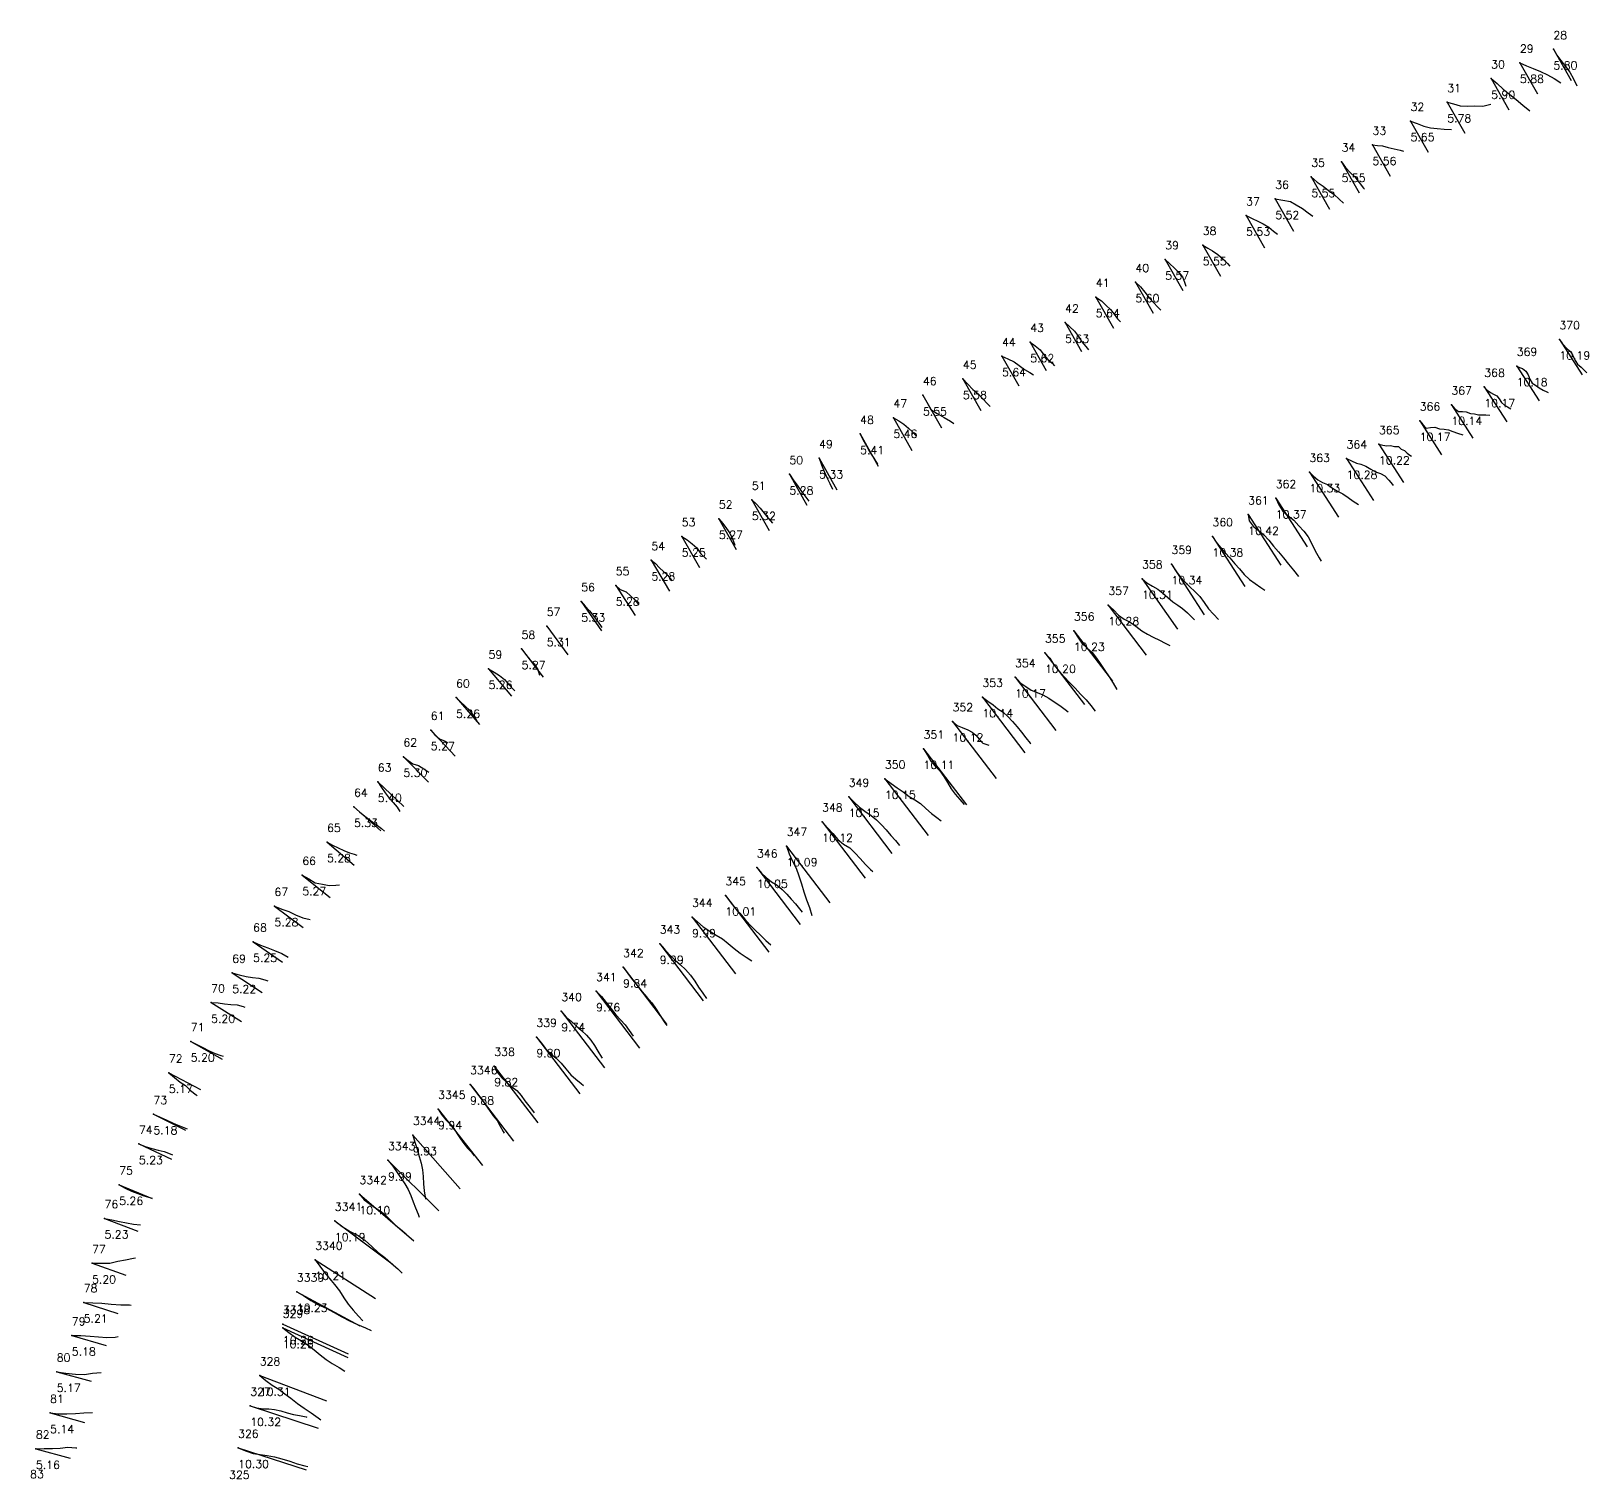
# Model space of a CAD drawing. Extents: x 748677 to 748805, y 8930419 to 8930541.
# Drawn here: x 748701.5 to 748759.9, y 8930473.4 to 8930527.7 of the extents above; entities that cross this region are included whole.
import ezdxf

# ---------------------------------------------------------------- set-up
doc = ezdxf.new("R2010")
doc.units = 0
for name, color, linetype in [('Hole', 7, 'Continuous'), ('Length', 7, 'Continuous'), ('Number', 7, 'Continuous'), ('Real Hole', 7, 'Continuous'), ('Theoretical Hole', 7, 'Continuous')]:
    doc.layers.add(name, color=color, linetype=linetype)
doc.styles.get("Standard").update_dxf_attribs({"font": 'simplex.shx'})

msp = doc.modelspace()

# ---------------------------------------------------------------- linework, layer by layer
at = {"layer": 'Hole', "color": 244, "true_color": 0x0a11ff}
for p in [(748757.286, 8930526.528, 190.494), (748758.541, 8930527.033, 190.526), (748756.208, 8930525.934, 190.464), (748754.562, 8930525.049, 190.504), (748753.185, 8930524.345, 190.254), (748751.757, 8930523.449, 190.204), (748750.601, 8930522.817, 190.277), (748749.464, 8930522.248, 190.255), (748748.114, 8930521.424, 190.199), (748747.022, 8930520.801, 190.209), (748745.393, 8930519.691, 190.224), (748743.986, 8930519.154, 190.429), (748742.87, 8930518.303, 190.428), (748741.386, 8930517.747, 190.548), (748740.234, 8930516.786, 190.445), (748738.926, 8930516.055, 190.472), (748758.764, 8930516.159, 189.565), (748737.868, 8930515.529, 190.44), (748757.167, 8930515.16, 189.73), (748736.401, 8930514.676, 190.404), (748755.949, 8930514.375, 189.631), (748734.905, 8930514.062, 190.237), (748754.715, 8930513.705, 189.599), (748733.797, 8930513.218, 190.142), (748753.527, 8930513.109, 189.643), (748732.549, 8930512.613, 190.093), (748751.999, 8930512.227, 189.614), (748731.011, 8930511.7, 189.938), (748750.787, 8930511.687, 189.694), (748729.897, 8930511.099, 190.224), (748749.393, 8930511.181, 189.809), (748748.13, 8930510.202, 189.804), (748728.49, 8930510.142, 190.194), (748747.096, 8930509.59, 189.798), (748727.256, 8930509.433, 190.141), (748725.861, 8930508.769, 190.138), (748745.758, 8930508.772, 189.879), (748724.72, 8930507.876, 190.015), (748744.221, 8930507.732, 189.883), (748723.385, 8930506.934, 190.168), (748743.118, 8930507.187, 189.885), (748722.094, 8930506.334, 190.236), (748741.854, 8930506.198, 189.799), (748720.799, 8930505.411, 190.247), (748740.564, 8930505.236, 189.681), (748719.856, 8930504.553, 190.044), (748739.479, 8930504.408, 189.704), (748718.618, 8930503.809, 190.077), (748738.356, 8930503.489, 189.722), (748717.401, 8930502.726, 190.03), (748737.132, 8930502.747, 189.646), (748716.453, 8930501.513, 189.938), (748736.013, 8930501.834, 189.654), (748715.424, 8930500.512, 189.971), (748734.927, 8930500.808, 189.688), (748733.478, 8930499.685, 189.7), (748714.465, 8930499.571, 190.214), (748713.573, 8930498.632, 190.193), (748732.121, 8930499.007, 189.697), (748731.124, 8930498.076, 189.623), (748712.562, 8930497.314, 190.078), (748729.794, 8930497.163, 189.625), (748728.68, 8930496.353, 189.583), (748711.635, 8930496.074, 190.068), (748727.497, 8930495.314, 189.542), (748710.591, 8930494.91, 190.087), (748726.246, 8930494.497, 189.57), (748709.792, 8930493.577, 190.039), (748725.036, 8930493.499, 189.504), (748709.008, 8930492.407, 189.954), (748723.664, 8930492.619, 189.355), (748722.652, 8930491.721, 189.213), (748708.218, 8930491.293, 189.989), (748721.345, 8930490.971, 189.25), (748707.453, 8930489.836, 189.92), (748720.411, 8930490.004, 189.34), (748706.632, 8930488.663, 189.913), (748718.833, 8930488.916, 189.423), (748717.926, 8930488.227, 189.408), (748706.053, 8930487.108, 189.853), (748716.728, 8930487.299, 189.394), (748715.782, 8930486.329, 189.429), (748705.511, 8930485.993, 189.904), (748714.848, 8930485.382, 189.481), (748704.77, 8930484.466, 189.909), (748713.777, 8930484.111, 189.528), (748704.22, 8930483.205, 189.92), (748712.855, 8930483.107, 189.707), (748712.119, 8930481.649, 189.78), (748703.752, 8930481.521, 189.867), (748711.429, 8930480.451, 189.689), (748703.44, 8930480.052, 189.798), (748710.907, 8930479.241, 189.689), (748702.994, 8930478.813, 189.782), (748710.903, 8930479.096, 189.693), (748702.429, 8930477.453, 189.904), (748710.039, 8930477.311, 189.87), (748702.18, 8930475.908, 189.776), (748709.683, 8930476.175, 189.816), (748701.648, 8930474.567, 189.833), (748709.229, 8930474.598, 189.786)]:
    msp.add_point(p, dxfattribs=at)
at = {"layer": 'Real Hole', "color": 1, "true_color": 0xff0000}
for points in [[(748757.286, 8930526.528, 190.494), (748757.536, 8930526.419, 189.532), (748757.786, 8930526.316, 188.569), (748758.051, 8930526.199, 187.612), (748758.316, 8930526.082, 186.655), (748758.569, 8930525.936, 185.698), (748758.821, 8930525.781, 184.743)], [(748758.541, 8930527.033, 190.526), (748758.668, 8930526.817, 189.558), (748758.815, 8930526.608, 188.591), (748758.993, 8930526.392, 187.631), (748759.158, 8930526.179, 186.668), (748759.294, 8930525.932, 185.709), (748759.415, 8930525.668, 184.752)], [(748756.208, 8930525.934, 190.464), (748756.434, 8930525.747, 189.508), (748756.655, 8930525.544, 188.554), (748756.905, 8930525.344, 187.607), (748757.147, 8930525.147, 186.657), (748757.393, 8930524.944, 185.709), (748757.651, 8930524.729, 184.767)], [(748754.562, 8930525.049, 190.504), (748754.8, 8930524.989, 189.535), (748755.045, 8930524.909, 188.568), (748755.323, 8930524.904, 187.608), (748755.587, 8930524.91, 186.643), (748755.895, 8930524.906, 185.692), (748756.2, 8930524.981, 184.742)], [(748753.185, 8930524.345, 190.254), (748753.433, 8930524.257, 189.289), (748753.687, 8930524.151, 188.328), (748753.934, 8930524.087, 187.361), (748754.186, 8930524.062, 186.394), (748754.446, 8930524.045, 185.428), (748754.723, 8930524.032, 184.467)], [(748751.757, 8930523.449, 190.204), (748751.951, 8930523.423, 189.223), (748752.135, 8930523.412, 188.241), (748752.348, 8930523.35, 187.265), (748752.57, 8930523.301, 186.292), (748752.794, 8930523.253, 185.318), (748752.927, 8930523.215, 184.734)], [(748750.601, 8930522.817, 190.277), (748750.743, 8930522.597, 189.312), (748750.921, 8930522.419, 188.344), (748751.102, 8930522.251, 187.375), (748751.257, 8930522.034, 186.411), (748751.422, 8930521.829, 185.447), (748751.458, 8930521.79, 185.254)], [(748749.464, 8930522.248, 190.255), (748749.684, 8930522.057, 189.298), (748749.906, 8930521.898, 188.336), (748750.111, 8930521.74, 187.371), (748750.327, 8930521.588, 186.406), (748750.512, 8930521.416, 185.438), (748750.671, 8930521.269, 184.668)], [(748748.114, 8930521.424, 190.199), (748748.403, 8930521.373, 189.243), (748748.68, 8930521.33, 188.283), (748748.902, 8930521.204, 187.316), (748749.132, 8930521.071, 186.352), (748749.35, 8930520.906, 185.39), (748749.519, 8930520.772, 184.724)], [(748747.022, 8930520.801, 190.209), (748747.244, 8930520.687, 189.241), (748747.461, 8930520.586, 188.27), (748747.66, 8930520.495, 187.294), (748747.868, 8930520.36, 186.325), (748748.045, 8930520.213, 185.352), (748748.197, 8930520.101, 184.678)], [(748745.393, 8930519.691, 190.224), (748745.581, 8930519.579, 189.248), (748745.764, 8930519.477, 188.27), (748745.959, 8930519.337, 187.3), (748746.149, 8930519.175, 186.331), (748746.324, 8930519.004, 185.362), (748746.408, 8930518.903, 184.879)], [(748743.986, 8930519.154, 190.429), (748744.164, 8930518.994, 189.458), (748744.328, 8930518.837, 188.484), (748744.495, 8930518.669, 187.513), (748744.63, 8930518.506, 186.535), (748744.71, 8930518.304, 185.559), (748744.761, 8930518.152, 184.878)], [(748742.87, 8930518.303, 190.428), (748743.056, 8930518.134, 189.46), (748743.22, 8930517.926, 188.496), (748743.387, 8930517.722, 187.531), (748743.55, 8930517.539, 186.562), (748743.714, 8930517.363, 185.591), (748743.827, 8930517.254, 184.909)], [(748741.386, 8930517.747, 190.548), (748741.597, 8930517.607, 189.581), (748741.776, 8930517.43, 188.613), (748741.94, 8930517.279, 187.638), (748742.079, 8930517.099, 186.664), (748742.202, 8930516.926, 185.687), (748742.312, 8930516.814, 184.902)], [(748740.234, 8930516.786, 190.445), (748740.408, 8930516.627, 189.473), (748740.587, 8930516.465, 188.503), (748740.74, 8930516.264, 187.535), (748740.864, 8930516.062, 186.564), (748741.005, 8930515.896, 185.588), (748741.117, 8930515.77, 184.806)], [(748738.926, 8930516.055, 190.472), (748739.11, 8930515.914, 189.499), (748739.3, 8930515.772, 188.528), (748739.433, 8930515.573, 187.557), (748739.588, 8930515.405, 186.583), (748739.748, 8930515.268, 185.606), (748739.84, 8930515.168, 185.021)], [(748758.764, 8930516.159, 189.565), (748758.885, 8930515.994, 188.586), (748759.053, 8930515.809, 187.618), (748759.177, 8930515.704, 186.631), (748759.274, 8930515.55, 185.648), (748759.358, 8930515.368, 184.668), (748759.446, 8930515.235, 183.681), (748759.588, 8930515.119, 182.698), (748759.725, 8930514.979, 181.717), (748759.792, 8930514.908, 181.227)], [(748737.868, 8930515.529, 190.44), (748738.091, 8930515.427, 189.471), (748738.319, 8930515.32, 188.503), (748738.514, 8930515.183, 187.532), (748738.707, 8930515.032, 186.562), (748738.907, 8930514.914, 185.589), (748739.05, 8930514.828, 184.91)], [(748757.167, 8930515.16, 189.73), (748757.268, 8930515.101, 188.737), (748757.379, 8930515.061, 187.744), (748757.506, 8930514.97, 186.756), (748757.589, 8930514.827, 185.77), (748757.656, 8930514.672, 184.784), (748757.741, 8930514.519, 183.8), (748757.867, 8930514.445, 182.81), (748758.01, 8930514.339, 181.826), (748758.152, 8930514.26, 180.84), (748758.291, 8930514.191, 179.852), (748758.341, 8930514.165, 179.557)], [(748736.401, 8930514.676, 190.404), (748736.583, 8930514.475, 189.442), (748736.773, 8930514.276, 188.48), (748736.962, 8930514.135, 187.508), (748737.147, 8930513.935, 186.546), (748737.325, 8930513.742, 185.581), (748737.423, 8930513.642, 184.998)], [(748755.949, 8930514.375, 189.631), (748756.055, 8930514.257, 188.644), (748756.184, 8930514.162, 187.657), (748756.301, 8930514.107, 186.665), (748756.419, 8930514.046, 185.674), (748756.51, 8930513.925, 184.685), (748756.592, 8930513.791, 183.698), (748756.712, 8930513.694, 182.71), (748756.825, 8930513.626, 181.718), (748756.941, 8930513.56, 180.727)], [(748734.905, 8930514.062, 190.237), (748735.044, 8930513.799, 189.282), (748735.196, 8930513.528, 188.332), (748735.442, 8930513.379, 187.374), (748735.701, 8930513.23, 186.42), (748735.939, 8930513.092, 185.458), (748736.062, 8930513.008, 184.981)], [(748754.715, 8930513.705, 189.599), (748754.829, 8930513.563, 188.616), (748754.988, 8930513.453, 187.635), (748755.132, 8930513.458, 186.645), (748755.275, 8930513.438, 185.656), (748755.437, 8930513.379, 184.67), (748755.585, 8930513.37, 183.682), (748755.733, 8930513.332, 182.693), (748755.864, 8930513.33, 181.702), (748756.002, 8930513.324, 180.711), (748756.154, 8930513.314, 179.723)], [(748733.797, 8930513.218, 190.142), (748733.994, 8930513.106, 189.168), (748734.192, 8930512.984, 188.196), (748734.359, 8930512.83, 187.222), (748734.512, 8930512.694, 186.243), (748734.649, 8930512.54, 185.367)], [(748753.527, 8930513.109, 189.643), (748753.648, 8930512.97, 188.66), (748753.773, 8930512.831, 187.678), (748753.935, 8930512.852, 186.691), (748754.098, 8930512.867, 185.705), (748754.268, 8930512.805, 184.721), (748754.443, 8930512.788, 183.737), (748754.607, 8930512.773, 182.75), (748754.776, 8930512.705, 181.767), (748754.945, 8930512.644, 180.783), (748755.145, 8930512.582, 179.806)], [(748732.549, 8930512.613, 190.093), (748732.662, 8930512.374, 189.128), (748732.791, 8930512.166, 188.159), (748732.919, 8930511.934, 187.195), (748733.062, 8930511.708, 186.231), (748733.199, 8930511.479, 185.267)], [(748751.999, 8930512.227, 189.614), (748752.146, 8930512.187, 188.626), (748752.293, 8930512.163, 187.637), (748752.429, 8930512.179, 186.646), (748752.589, 8930512.146, 185.66), (748752.736, 8930512.142, 184.671), (748752.839, 8930512.046, 183.681), (748752.96, 8930511.995, 182.689), (748753.058, 8930511.891, 181.699), (748753.155, 8930511.82, 180.707), (748753.226, 8930511.777, 180.012)], [(748731.011, 8930511.7, 189.938), (748731.095, 8930511.452, 188.973), (748731.205, 8930511.209, 188.009), (748731.304, 8930510.983, 187.04), (748731.414, 8930510.76, 186.071), (748731.517, 8930510.541, 185.101)], [(748750.787, 8930511.687, 189.694), (748750.968, 8930511.599, 188.714), (748751.154, 8930511.519, 187.735), (748751.326, 8930511.476, 186.751), (748751.512, 8930511.405, 185.771), (748751.692, 8930511.291, 184.794), (748751.866, 8930511.192, 183.814), (748752.056, 8930511.131, 182.834), (748752.226, 8930511.048, 181.852), (748752.366, 8930510.878, 180.877), (748752.507, 8930510.712, 179.901), (748752.535, 8930510.678, 179.706)], [(748729.897, 8930511.099, 190.224), (748730.043, 8930510.887, 189.258), (748730.189, 8930510.691, 188.288), (748730.332, 8930510.487, 187.32), (748730.479, 8930510.29, 186.35), (748730.62, 8930510.099, 185.379)], [(748749.393, 8930511.181, 189.809), (748749.548, 8930511.035, 188.832), (748749.711, 8930510.889, 187.856), (748749.885, 8930510.787, 186.877), (748750.072, 8930510.712, 185.897), (748750.256, 8930510.578, 184.923), (748750.445, 8930510.463, 183.948), (748750.644, 8930510.374, 182.972), (748750.846, 8930510.231, 182.003), (748751.039, 8930510.098, 181.031), (748751.237, 8930509.963, 180.06)], [(748748.13, 8930510.202, 189.804), (748748.251, 8930509.959, 188.841), (748748.395, 8930509.719, 187.881), (748748.585, 8930509.552, 186.914), (748748.809, 8930509.375, 185.955), (748748.993, 8930509.163, 184.996), (748749.184, 8930508.965, 184.035), (748749.352, 8930508.756, 183.071), (748749.486, 8930508.491, 182.116), (748749.611, 8930508.225, 181.16), (748749.763, 8930507.971, 180.205), (748749.836, 8930507.842, 179.728)], [(748728.49, 8930510.142, 190.194), (748728.652, 8930509.993, 189.219), (748728.805, 8930509.827, 188.244), (748728.956, 8930509.645, 187.273), (748729.103, 8930509.452, 186.303), (748729.261, 8930509.264, 185.333)], [(748747.096, 8930509.59, 189.798), (748747.139, 8930509.355, 188.827), (748747.284, 8930509.152, 187.858), (748747.488, 8930508.987, 186.894), (748747.687, 8930508.829, 185.926), (748747.874, 8930508.628, 184.965), (748748.052, 8930508.41, 184.005), (748748.236, 8930508.192, 183.047), (748748.427, 8930507.963, 182.092), (748748.609, 8930507.734, 181.136), (748748.791, 8930507.508, 180.179), (748748.987, 8930507.267, 179.229)], [(748727.256, 8930509.433, 190.141), (748727.397, 8930509.255, 189.167), (748727.541, 8930509.066, 188.196), (748727.667, 8930508.889, 187.22), (748727.765, 8930508.68, 186.247), (748727.854, 8930508.444, 185.279)], [(748725.861, 8930508.769, 190.138), (748726.06, 8930508.638, 189.167), (748726.255, 8930508.494, 188.197), (748726.428, 8930508.339, 187.224), (748726.58, 8930508.119, 186.26), (748726.758, 8930507.953, 185.29), (748726.795, 8930507.924, 185.096)], [(748745.758, 8930508.772, 189.879), (748745.895, 8930508.559, 188.912), (748746.058, 8930508.361, 187.945), (748746.236, 8930508.162, 186.981), (748746.412, 8930507.964, 186.017), (748746.598, 8930507.749, 185.058), (748746.772, 8930507.552, 184.093), (748746.945, 8930507.348, 183.13), (748747.144, 8930507.157, 182.169), (748747.356, 8930507, 181.204), (748747.578, 8930506.85, 180.241), (748747.717, 8930506.76, 179.56)], [(748724.72, 8930507.876, 190.015), (748724.883, 8930507.753, 189.036), (748725.03, 8930507.592, 188.06), (748725.174, 8930507.457, 187.08), (748725.335, 8930507.309, 186.104), (748725.476, 8930507.128, 185.131), (748725.488, 8930507.11, 185.033)], [(748744.221, 8930507.732, 189.883), (748744.375, 8930507.491, 188.925), (748744.55, 8930507.258, 187.968), (748744.727, 8930507.07, 187.002), (748744.909, 8930506.885, 186.036), (748745.102, 8930506.705, 185.072), (748745.281, 8930506.518, 184.106), (748745.447, 8930506.293, 183.146), (748745.613, 8930506.058, 182.188), (748745.794, 8930505.853, 181.226), (748745.988, 8930505.66, 180.264)], [(748723.385, 8930506.934, 190.168), (748723.553, 8930506.779, 189.194), (748723.778, 8930506.695, 188.224), (748723.943, 8930506.547, 187.249), (748724.106, 8930506.388, 186.275), (748724.238, 8930506.213, 185.299)], [(748743.118, 8930507.187, 189.885), (748743.301, 8930507.031, 188.914), (748743.516, 8930506.903, 187.946), (748743.71, 8930506.796, 186.971), (748743.893, 8930506.648, 185.999), (748744.086, 8930506.477, 185.033), (748744.268, 8930506.317, 184.063), (748744.458, 8930506.196, 183.088), (748744.638, 8930506.074, 182.112), (748744.819, 8930505.905, 181.143), (748745.016, 8930505.72, 180.181), (748745.087, 8930505.647, 179.794)], [(748722.094, 8930506.334, 190.236), (748722.246, 8930506.162, 189.263), (748722.402, 8930505.981, 188.292), (748722.558, 8930505.8, 187.321), (748722.686, 8930505.606, 186.348), (748722.81, 8930505.427, 185.372), (748722.859, 8930505.359, 184.981)], [(748741.854, 8930506.198, 189.799), (748742.046, 8930506.013, 188.835), (748742.236, 8930505.815, 187.874), (748742.454, 8930505.669, 186.909), (748742.674, 8930505.556, 185.94), (748742.891, 8930505.407, 184.975), (748743.105, 8930505.236, 184.013), (748743.319, 8930505.109, 183.045), (748743.541, 8930504.993, 182.076), (748743.769, 8930504.876, 181.11), (748743.99, 8930504.768, 180.141), (748744.158, 8930504.684, 179.466)], [(748740.564, 8930505.236, 189.681), (748740.716, 8930504.998, 188.722), (748740.867, 8930504.769, 187.76), (748741.057, 8930504.585, 186.796), (748741.244, 8930504.414, 185.828), (748741.417, 8930504.205, 184.866), (748741.575, 8930503.973, 183.906), (748741.725, 8930503.743, 182.944), (748741.884, 8930503.506, 181.986), (748742.038, 8930503.271, 181.026), (748742.179, 8930503.032, 180.065)], [(748719.856, 8930504.553, 190.044), (748720.009, 8930504.357, 189.075), (748720.17, 8930504.158, 188.109), (748720.33, 8930504, 187.134), (748720.469, 8930503.777, 186.17), (748720.533, 8930503.574, 185.295)], [(748739.479, 8930504.408, 189.704), (748739.665, 8930504.201, 188.744), (748739.807, 8930503.953, 187.785), (748740, 8930503.732, 186.829), (748740.198, 8930503.51, 185.875), (748740.403, 8930503.291, 184.921), (748740.613, 8930503.076, 183.967), (748740.815, 8930502.862, 183.011), (748741.025, 8930502.649, 182.057), (748741.204, 8930502.427, 181.098), (748741.36, 8930502.225, 180.235)], [(748718.618, 8930503.809, 190.077), (748718.825, 8930503.685, 189.107), (748719.03, 8930503.551, 188.137), (748719.222, 8930503.406, 187.166), (748719.388, 8930503.202, 186.202), (748719.555, 8930503.034, 185.23), (748719.609, 8930502.985, 184.939)], [(748738.356, 8930503.489, 189.722), (748738.533, 8930503.292, 188.758), (748738.758, 8930503.145, 187.795), (748738.967, 8930503.013, 186.826), (748739.185, 8930502.915, 185.854), (748739.399, 8930502.835, 184.881), (748739.618, 8930502.708, 183.914), (748739.829, 8930502.575, 182.945), (748740.034, 8930502.436, 181.976), (748740.233, 8930502.279, 181.009), (748740.354, 8930502.189, 180.428)], [(748717.401, 8930502.726, 190.03), (748717.568, 8930502.571, 189.056), (748717.739, 8930502.412, 188.084), (748717.905, 8930502.252, 187.111), (748718.049, 8930502.061, 186.14), (748718.175, 8930501.847, 185.171)], [(748737.132, 8930502.747, 189.646), (748737.336, 8930502.594, 188.679), (748737.531, 8930502.452, 187.709), (748737.718, 8930502.312, 186.736), (748737.913, 8930502.184, 185.764), (748738.089, 8930502.016, 184.794), (748738.257, 8930501.831, 183.826), (748738.435, 8930501.627, 182.863), (748738.594, 8930501.429, 181.896), (748738.763, 8930501.224, 180.932), (748738.927, 8930501.021, 179.966), (748738.944, 8930501.001, 179.87)], [(748716.453, 8930501.513, 189.938), (748716.609, 8930501.329, 188.967), (748716.775, 8930501.178, 187.993), (748716.993, 8930501.094, 187.021), (748717.091, 8930501.037, 186.534)], [(748736.013, 8930501.834, 189.654), (748736.183, 8930501.68, 188.681), (748736.38, 8930501.602, 187.703), (748736.582, 8930501.52, 186.727), (748736.755, 8930501.438, 185.746), (748736.891, 8930501.324, 184.762), (748737.029, 8930501.154, 183.786), (748737.151, 8930501.018, 182.803), (748737.301, 8930500.966, 181.816), (748737.369, 8930500.946, 181.321)], [(748715.424, 8930500.512, 189.971), (748715.605, 8930500.372, 188.998), (748715.785, 8930500.247, 188.022), (748715.992, 8930500.18, 187.046), (748716.194, 8930500.052, 186.075), (748716.379, 8930499.934, 185.202)], [(748734.927, 8930500.808, 189.688), (748735.07, 8930500.576, 188.726), (748735.199, 8930500.35, 187.76), (748735.367, 8930500.159, 186.793), (748735.539, 8930499.983, 185.824), (748735.687, 8930499.773, 184.857), (748735.821, 8930499.541, 183.894), (748735.966, 8930499.308, 182.932), (748736.116, 8930499.106, 181.965), (748736.282, 8930498.904, 180.999), (748736.451, 8930498.715, 180.032)], [(748733.478, 8930499.685, 189.7), (748733.711, 8930499.503, 188.745), (748733.938, 8930499.347, 187.783), (748734.165, 8930499.19, 186.822), (748734.385, 8930499.024, 185.861), (748734.601, 8930498.898, 184.893), (748734.815, 8930498.752, 183.927), (748735.013, 8930498.565, 182.965), (748735.226, 8930498.384, 182.004), (748735.431, 8930498.231, 181.038), (748735.586, 8930498.111, 180.262)], [(748714.465, 8930499.571, 190.214), (748714.601, 8930499.354, 189.247), (748714.743, 8930499.161, 188.277), (748714.886, 8930498.96, 187.307), (748715.041, 8930498.793, 186.334), (748715.188, 8930498.617, 185.36), (748715.293, 8930498.461, 184.583)], [(748713.573, 8930498.632, 190.193), (748713.779, 8930498.449, 189.232), (748713.979, 8930498.281, 188.266), (748714.191, 8930498.12, 187.302), (748714.4, 8930497.969, 186.336), (748714.607, 8930497.816, 185.37), (748714.715, 8930497.715, 184.789)], [(748732.121, 8930499.007, 189.697), (748732.32, 8930498.803, 188.738), (748732.523, 8930498.626, 187.775), (748732.731, 8930498.466, 186.81), (748732.958, 8930498.307, 185.85), (748733.164, 8930498.145, 184.885), (748733.355, 8930497.962, 183.92), (748733.53, 8930497.765, 182.955), (748733.706, 8930497.564, 181.992), (748733.876, 8930497.369, 181.026), (748734.026, 8930497.188, 180.157)], [(748731.124, 8930498.076, 189.623), (748731.327, 8930497.85, 188.67), (748731.524, 8930497.636, 187.713), (748731.708, 8930497.411, 186.757), (748731.929, 8930497.236, 185.797), (748732.161, 8930497.091, 184.835), (748732.362, 8930496.893, 183.876), (748732.555, 8930496.692, 182.916), (748732.75, 8930496.477, 181.959), (748732.944, 8930496.283, 180.997), (748733.024, 8930496.21, 180.612)], [(748712.562, 8930497.314, 190.078), (748712.77, 8930497.19, 189.108), (748712.978, 8930497.09, 188.135), (748713.19, 8930496.993, 187.162), (748713.404, 8930496.912, 186.189), (748713.585, 8930496.856, 185.207), (748713.676, 8930496.819, 184.717)], [(748729.794, 8930497.163, 189.625), (748729.884, 8930496.867, 188.674), (748730.019, 8930496.602, 187.719), (748730.149, 8930496.336, 186.764), (748730.252, 8930496.05, 185.811), (748730.349, 8930495.749, 184.863), (748730.444, 8930495.451, 183.913), (748730.539, 8930495.15, 182.964), (748730.648, 8930494.854, 182.015), (748730.744, 8930494.56, 181.064)], [(748728.68, 8930496.353, 189.583), (748728.847, 8930496.152, 188.618), (748729.027, 8930495.978, 187.649), (748729.232, 8930495.825, 186.683), (748729.435, 8930495.692, 185.713), (748729.627, 8930495.54, 184.743), (748729.802, 8930495.363, 183.775), (748729.961, 8930495.176, 182.805), (748730.122, 8930494.991, 181.836), (748730.28, 8930494.806, 180.866), (748730.38, 8930494.679, 180.185)], [(748711.635, 8930496.074, 190.068), (748711.882, 8930495.934, 189.109), (748712.114, 8930495.787, 188.148), (748712.396, 8930495.74, 187.189), (748712.646, 8930495.679, 186.223), (748712.888, 8930495.691, 185.253), (748713.026, 8930495.708, 184.669)], [(748727.497, 8930495.314, 189.542), (748727.677, 8930495.073, 188.588), (748727.846, 8930494.841, 187.63), (748728.042, 8930494.648, 186.669), (748728.222, 8930494.422, 185.712), (748728.413, 8930494.206, 184.754), (748728.609, 8930494.006, 183.794), (748728.819, 8930493.816, 182.835), (748729.02, 8930493.628, 181.874), (748729.2, 8930493.458, 181.008)], [(748710.591, 8930494.91, 190.087), (748710.865, 8930494.802, 189.131), (748711.131, 8930494.714, 188.172), (748711.386, 8930494.59, 187.212), (748711.656, 8930494.476, 186.256), (748711.933, 8930494.413, 185.298)], [(748726.246, 8930494.497, 189.57), (748726.454, 8930494.316, 188.609), (748726.669, 8930494.136, 187.649), (748726.917, 8930493.974, 186.694), (748727.152, 8930493.826, 185.733), (748727.384, 8930493.682, 184.771), (748727.602, 8930493.509, 183.811), (748727.823, 8930493.316, 182.855), (748728.051, 8930493.141, 181.897), (748728.282, 8930492.991, 180.935), (748728.491, 8930492.856, 180.07)], [(748709.792, 8930493.577, 190.039), (748710.063, 8930493.453, 189.084), (748710.345, 8930493.352, 188.13), (748710.598, 8930493.244, 187.169), (748710.862, 8930493.129, 186.211), (748711.107, 8930492.994, 185.251)], [(748725.036, 8930493.499, 189.504), (748725.212, 8930493.294, 188.541), (748725.397, 8930493.087, 187.581), (748725.611, 8930492.881, 186.626), (748725.818, 8930492.705, 185.663), (748726.008, 8930492.531, 184.697), (748726.188, 8930492.322, 183.736), (748726.347, 8930492.1, 182.774), (748726.495, 8930491.873, 181.811), (748726.648, 8930491.652, 180.848), (748726.787, 8930491.448, 179.983)], [(748709.008, 8930492.407, 189.954), (748709.265, 8930492.338, 188.99), (748709.532, 8930492.273, 188.029), (748709.772, 8930492.241, 187.058), (748710.009, 8930492.209, 186.087), (748710.232, 8930492.151, 185.114), (748710.347, 8930492.116, 184.629)], [(748723.664, 8930492.619, 189.355), (748723.837, 8930492.387, 188.398), (748724.017, 8930492.153, 187.443), (748724.198, 8930491.923, 186.486), (748724.38, 8930491.701, 185.528), (748724.554, 8930491.494, 184.565), (748724.736, 8930491.279, 183.606), (748724.899, 8930491.043, 182.648), (748725.051, 8930490.807, 181.688), (748725.206, 8930490.576, 180.728), (748725.298, 8930490.434, 180.152)], [(748722.652, 8930491.721, 189.213), (748722.858, 8930491.522, 188.255), (748723.033, 8930491.298, 187.296), (748723.213, 8930491.058, 186.342), (748723.388, 8930490.841, 185.382), (748723.566, 8930490.649, 184.417), (748723.739, 8930490.456, 183.451), (748723.894, 8930490.252, 182.484), (748724.037, 8930490.039, 181.518)], [(748708.218, 8930491.293, 189.989), (748708.479, 8930491.286, 189.024), (748708.719, 8930491.247, 188.054), (748708.957, 8930491.227, 187.083), (748709.192, 8930491.206, 186.111), (748709.415, 8930491.143, 185.138), (748709.485, 8930491.122, 184.847)], [(748721.345, 8930490.971, 189.25), (748721.524, 8930490.749, 188.292), (748721.718, 8930490.593, 187.323), (748721.906, 8930490.422, 186.356), (748722.109, 8930490.247, 185.392), (748722.295, 8930490.077, 184.425), (748722.448, 8930489.881, 183.456), (748722.588, 8930489.689, 182.485), (748722.719, 8930489.467, 181.519), (748722.848, 8930489.251, 180.551), (748722.874, 8930489.208, 180.357)], [(748707.453, 8930489.836, 189.92), (748707.678, 8930489.724, 188.952), (748707.91, 8930489.607, 187.987), (748708.142, 8930489.487, 187.021), (748708.374, 8930489.389, 186.053), (748708.579, 8930489.314, 185.078), (748708.665, 8930489.28, 184.688)], [(748720.411, 8930490.004, 189.34), (748720.586, 8930489.781, 188.381), (748720.758, 8930489.575, 187.418), (748720.955, 8930489.374, 186.458), (748721.149, 8930489.205, 185.492), (748721.346, 8930489.022, 184.529), (748721.514, 8930488.805, 183.567), (748721.702, 8930488.59, 182.609), (748721.894, 8930488.419, 181.642), (748722.088, 8930488.264, 180.674), (748722.184, 8930488.188, 180.189)], [(748706.632, 8930488.663, 189.913), (748706.84, 8930488.485, 188.951), (748707.057, 8930488.317, 187.99), (748707.259, 8930488.182, 187.02), (748707.447, 8930488.003, 186.054), (748707.651, 8930487.831, 185.09), (748707.692, 8930487.8, 184.897)], [(748718.833, 8930488.916, 189.423), (748718.959, 8930488.673, 188.461), (748719.115, 8930488.468, 187.495), (748719.302, 8930488.298, 186.527), (748719.489, 8930488.14, 185.558), (748719.682, 8930487.993, 184.588), (748719.841, 8930487.808, 183.618), (748719.98, 8930487.612, 182.647), (748720.124, 8930487.418, 181.677), (748720.26, 8930487.244, 180.702), (748720.332, 8930487.157, 180.214)], [(748717.926, 8930488.227, 189.408), (748718.065, 8930488.055, 188.433), (748718.216, 8930487.866, 187.462), (748718.372, 8930487.666, 186.495), (748718.508, 8930487.463, 185.526), (748718.652, 8930487.252, 184.559), (748718.795, 8930487.048, 183.59), (748718.944, 8930486.869, 182.618), (748719.055, 8930486.662, 181.646), (748719.167, 8930486.458, 180.673), (748719.202, 8930486.401, 180.381)], [(748706.053, 8930487.108, 189.853), (748706.303, 8930486.999, 188.891), (748706.561, 8930486.889, 187.931), (748706.798, 8930486.769, 186.967), (748707.034, 8930486.677, 185.999), (748707.259, 8930486.587, 185.029), (748707.324, 8930486.558, 184.738)], [(748716.728, 8930487.299, 189.394), (748716.856, 8930487.093, 188.424), (748717.011, 8930486.904, 187.454), (748717.174, 8930486.74, 186.481), (748717.316, 8930486.568, 185.507), (748717.437, 8930486.38, 184.532), (748717.57, 8930486.182, 183.561), (748717.695, 8930486.006, 182.584), (748717.833, 8930485.842, 181.608), (748717.963, 8930485.698, 180.627), (748718.074, 8930485.552, 179.644)], [(748715.782, 8930486.329, 189.429), (748715.858, 8930486.062, 188.468), (748715.937, 8930485.794, 187.508), (748716.015, 8930485.527, 186.548), (748716.091, 8930485.276, 185.582), (748716.146, 8930485.025, 184.616), (748716.172, 8930484.768, 183.65), (748716.179, 8930484.505, 182.685), (748716.205, 8930484.235, 181.723), (748716.247, 8930483.996, 180.753), (748716.261, 8930483.928, 180.461)], [(748705.511, 8930485.993, 189.904), (748705.741, 8930485.901, 188.935), (748705.988, 8930485.821, 187.969), (748706.23, 8930485.763, 187.001), (748706.458, 8930485.706, 186.029), (748706.677, 8930485.621, 185.057), (748706.763, 8930485.583, 184.668)], [(748714.848, 8930485.382, 189.481), (748715.032, 8930485.166, 188.522), (748715.193, 8930484.928, 187.564), (748715.344, 8930484.702, 186.602), (748715.481, 8930484.501, 185.632), (748715.603, 8930484.283, 184.664), (748715.702, 8930484.06, 183.694), (748715.795, 8930483.822, 182.727), (748715.881, 8930483.601, 181.756), (748715.975, 8930483.367, 180.788), (748716.015, 8930483.254, 180.302)], [(748704.77, 8930484.466, 189.909), (748704.99, 8930484.335, 188.942), (748705.231, 8930484.23, 187.978), (748705.465, 8930484.131, 187.01), (748705.696, 8930484.054, 186.04), (748705.915, 8930483.988, 185.067), (748706.001, 8930483.959, 184.677)], [(748713.777, 8930484.111, 189.528), (748713.953, 8930483.9, 188.566), (748714.178, 8930483.736, 187.606), (748714.394, 8930483.592, 186.64), (748714.593, 8930483.458, 185.669), (748714.773, 8930483.31, 184.697), (748714.953, 8930483.119, 183.732), (748715.136, 8930482.934, 182.767), (748715.317, 8930482.798, 181.793), (748715.484, 8930482.662, 180.816), (748715.515, 8930482.631, 180.621)], [(748704.22, 8930483.205, 189.92), (748704.499, 8930483.145, 188.962), (748704.779, 8930483.087, 188.003), (748705.045, 8930483.033, 187.041), (748705.302, 8930482.991, 186.075), (748705.565, 8930482.967, 185.111)], [(748712.855, 8930483.107, 189.707), (748713.131, 8930482.898, 188.769), (748713.427, 8930482.715, 187.831), (748713.734, 8930482.563, 186.892), (748713.992, 8930482.369, 185.945), (748714.24, 8930482.15, 185.002), (748714.485, 8930481.921, 184.06), (748714.732, 8930481.732, 183.109), (748714.97, 8930481.524, 182.161), (748715.215, 8930481.307, 181.215), (748715.381, 8930481.149, 180.554)], [(748703.752, 8930481.521, 189.867), (748704.081, 8930481.521, 188.923), (748704.421, 8930481.527, 187.982), (748704.716, 8930481.602, 187.03), (748705.011, 8930481.656, 186.076), (748705.305, 8930481.71, 185.122), (748705.387, 8930481.727, 184.833)], [(748712.119, 8930481.649, 189.78), (748712.29, 8930481.413, 188.823), (748712.468, 8930481.176, 187.868), (748712.651, 8930480.946, 186.912), (748712.841, 8930480.725, 185.956), (748713.026, 8930480.485, 185.003), (748713.198, 8930480.229, 184.052), (748713.361, 8930479.992, 183.094), (748713.541, 8930479.767, 182.136), (748713.747, 8930479.539, 181.185), (748713.908, 8930479.369, 180.42)], [(748711.429, 8930480.451, 189.689), (748711.692, 8930480.295, 188.737), (748711.954, 8930480.121, 187.788), (748712.239, 8930479.959, 186.843), (748712.532, 8930479.844, 185.894), (748712.83, 8930479.681, 184.953), (748713.119, 8930479.514, 184.01), (748713.407, 8930479.357, 183.066), (748713.699, 8930479.224, 182.119), (748714.001, 8930479.1, 181.173), (748714.219, 8930478.998, 180.516)], [(748703.44, 8930480.052, 189.798), (748703.779, 8930480.041, 188.857), (748704.125, 8930480.021, 187.919), (748704.472, 8930479.991, 186.982), (748704.827, 8930479.967, 186.047), (748705.154, 8930479.959, 185.102), (748705.221, 8930479.956, 184.914)], [(748702.994, 8930478.813, 189.782), (748703.335, 8930478.809, 188.842), (748703.682, 8930478.788, 187.904), (748703.99, 8930478.766, 186.953), (748704.308, 8930478.738, 186.005), (748704.623, 8930478.754, 185.057), (748704.737, 8930478.774, 184.674)], [(748710.903, 8930479.096, 189.693), (748711.131, 8930478.925, 188.735), (748711.364, 8930478.752, 187.778), (748711.607, 8930478.612, 186.818), (748711.855, 8930478.454, 185.862), (748712.075, 8930478.278, 184.903), (748712.299, 8930478.084, 183.947), (748712.526, 8930477.918, 182.988), (748712.761, 8930477.768, 182.027), (748713.021, 8930477.608, 181.075), (748713.225, 8930477.471, 180.314)], [(748702.429, 8930477.453, 189.904), (748702.774, 8930477.404, 188.967), (748703.126, 8930477.364, 188.031), (748703.465, 8930477.351, 187.091), (748703.768, 8930477.401, 186.139), (748704.1, 8930477.432, 185.196)], [(748710.039, 8930477.311, 189.87), (748710.264, 8930477.126, 188.913), (748710.502, 8930476.945, 187.959), (748710.758, 8930476.8, 187.003), (748710.983, 8930476.628, 186.044), (748711.203, 8930476.459, 185.084), (748711.457, 8930476.266, 184.136), (748711.711, 8930476.085, 183.186), (748711.965, 8930475.92, 182.233), (748712.225, 8930475.728, 181.286), (748712.326, 8930475.649, 180.908)], [(748702.18, 8930475.908, 189.776), (748702.488, 8930475.877, 188.825), (748702.806, 8930475.879, 187.877), (748703.134, 8930475.892, 186.933), (748703.442, 8930475.916, 185.981), (748703.769, 8930475.922, 185.037)], [(748709.683, 8930476.175, 189.816), (748709.924, 8930476.098, 188.848), (748710.175, 8930476.064, 187.881), (748710.382, 8930476.058, 186.903), (748710.59, 8930476.037, 185.925), (748710.828, 8930475.986, 184.955), (748711.074, 8930475.91, 183.989), (748711.301, 8930475.854, 183.016), (748711.534, 8930475.808, 182.045), (748711.782, 8930475.76, 181.077), (748711.808, 8930475.755, 180.981)], [(748701.648, 8930474.567, 189.833), (748701.952, 8930474.576, 188.88), (748702.265, 8930474.579, 187.931), (748702.553, 8930474.589, 186.973), (748702.841, 8930474.627, 186.016), (748703.147, 8930474.606, 185.064), (748703.177, 8930474.604, 184.969)], [(748709.229, 8930474.598, 189.786), (748709.508, 8930474.49, 188.832), (748709.795, 8930474.39, 187.879), (748710.051, 8930474.351, 186.913), (748710.315, 8930474.311, 185.95), (748710.593, 8930474.265, 184.99), (748710.87, 8930474.184, 184.033), (748711.163, 8930474.096, 183.081), (748711.443, 8930474.003, 182.125), (748711.734, 8930473.924, 181.172), (748711.847, 8930473.899, 180.789)]]:
    msp.add_polyline3d(points, dxfattribs=at)
at = {"layer": 'Theoretical Hole', "color": 244, "true_color": 0x0a11ff}
for p, q in [((748757.286, 8930526.528, 190.494), (748757.946, 8930525.362, 184.769)), ((748758.541, 8930527.033, 190.526), (748759.201, 8930525.868, 184.883)), ((748756.208, 8930525.934, 190.464), (748756.868, 8930524.77, 184.718)), ((748754.562, 8930525.049, 190.504), (748755.222, 8930523.884, 184.881)), ((748753.185, 8930524.345, 190.254), (748753.845, 8930523.179, 184.765)), ((748751.757, 8930523.449, 190.204), (748752.418, 8930522.283, 184.808)), ((748750.601, 8930522.817, 190.277), (748751.261, 8930521.652, 184.891)), ((748749.464, 8930522.248, 190.255), (748750.145, 8930521.045, 184.88)), ((748748.114, 8930521.424, 190.199), (748748.797, 8930520.218, 184.856)), ((748747.022, 8930520.801, 190.209), (748747.71, 8930519.587, 184.858)), ((748745.393, 8930519.691, 190.224), (748746.054, 8930518.524, 184.838)), ((748743.986, 8930519.154, 190.429), (748744.646, 8930517.989, 185.022)), ((748742.87, 8930518.303, 190.428), (748743.531, 8930517.137, 184.991)), ((748741.386, 8930517.747, 190.548), (748742.046, 8930516.582, 185.069)), ((748740.234, 8930516.786, 190.445), (748740.846, 8930515.705, 184.954)), ((748738.926, 8930516.055, 190.472), (748739.527, 8930514.994, 184.986)), ((748758.764, 8930516.159, 189.565), (748759.619, 8930514.832, 179.498)), ((748737.868, 8930515.529, 190.44), (748738.495, 8930514.422, 184.945)), ((748757.167, 8930515.16, 189.73), (748758.007, 8930513.857, 179.669)), ((748736.401, 8930514.676, 190.404), (748737.073, 8930513.49, 184.993)), ((748755.949, 8930514.375, 189.631), (748756.792, 8930513.067, 179.581)), ((748734.905, 8930514.062, 190.237), (748735.598, 8930512.839, 184.868)), ((748754.715, 8930513.705, 189.599), (748755.52, 8930512.455, 179.569)), ((748733.797, 8930513.218, 190.142), (748734.491, 8930511.993, 184.867)), ((748753.527, 8930513.109, 189.643), (748754.347, 8930511.836, 179.586)), ((748732.549, 8930512.613, 190.093), (748733.231, 8930511.409, 184.863)), ((748751.999, 8930512.227, 189.614), (748752.924, 8930510.791, 179.538)), ((748731.011, 8930511.7, 189.938), (748731.679, 8930510.522, 184.783)), ((748750.787, 8930511.687, 189.694), (748751.797, 8930510.12, 179.585)), ((748729.897, 8930511.099, 190.224), (748730.553, 8930509.94, 185.115)), ((748749.393, 8930511.181, 189.809), (748750.482, 8930509.491, 179.676)), ((748748.13, 8930510.202, 189.804), (748749.305, 8930508.378, 179.664)), ((748728.49, 8930510.142, 190.194), (748729.141, 8930508.992, 185.041)), ((748747.096, 8930509.59, 189.798), (748748.319, 8930507.691, 179.626)), ((748727.256, 8930509.433, 190.141), (748727.907, 8930508.283, 185.039)), ((748725.861, 8930508.769, 190.138), (748726.528, 8930507.609, 185.061)), ((748745.758, 8930508.772, 189.879), (748746.972, 8930506.888, 179.744)), ((748724.72, 8930507.876, 190.015), (748725.406, 8930506.72, 184.909)), ((748744.221, 8930507.732, 189.883), (748745.446, 8930505.83, 179.794)), ((748723.385, 8930506.934, 190.168), (748724.113, 8930505.81, 185.061)), ((748743.118, 8930507.187, 189.885), (748744.444, 8930505.297, 179.837)), ((748722.094, 8930506.334, 190.236), (748722.852, 8930505.229, 185.077)), ((748741.854, 8930506.198, 189.799), (748743.276, 8930504.324, 179.792)), ((748720.799, 8930505.411, 190.247), (748721.586, 8930504.327, 185.109)), ((748740.564, 8930505.236, 189.681), (748742.009, 8930503.345, 179.732)), ((748719.856, 8930504.553, 190.044), (748720.671, 8930503.493, 184.946)), ((748739.479, 8930504.408, 189.704), (748740.962, 8930502.468, 179.801)), ((748718.618, 8930503.809, 190.077), (748719.476, 8930502.779, 184.991)), ((748738.356, 8930503.489, 189.722), (748739.883, 8930501.49, 179.868)), ((748717.401, 8930502.726, 190.03), (748718.283, 8930501.723, 184.942)), ((748737.132, 8930502.747, 189.646), (748738.73, 8930500.656, 179.853)), ((748716.453, 8930501.513, 189.938), (748717.365, 8930500.53, 184.841)), ((748736.013, 8930501.834, 189.654), (748737.644, 8930499.7, 179.897)), ((748715.424, 8930500.512, 189.971), (748716.361, 8930499.556, 184.843)), ((748734.927, 8930500.808, 189.688), (748736.531, 8930498.709, 179.929)), ((748733.478, 8930499.685, 189.7), (748735.099, 8930497.564, 179.907)), ((748714.465, 8930499.571, 190.214), (748715.442, 8930498.65, 184.984)), ((748713.573, 8930498.632, 190.193), (748714.574, 8930497.737, 185.035)), ((748732.121, 8930499.007, 189.697), (748733.743, 8930496.884, 179.905)), ((748731.124, 8930498.076, 189.623), (748732.742, 8930495.958, 179.86)), ((748712.562, 8930497.314, 190.078), (748713.586, 8930496.447, 184.971)), ((748729.794, 8930497.163, 189.625), (748731.419, 8930495.037, 179.896)), ((748728.68, 8930496.353, 189.583), (748730.306, 8930494.226, 179.896)), ((748711.635, 8930496.074, 190.068), (748712.684, 8930495.233, 184.972)), ((748727.497, 8930495.314, 189.542), (748729.124, 8930493.185, 179.897)), ((748710.591, 8930494.91, 190.087), (748711.673, 8930494.111, 184.981)), ((748726.246, 8930494.497, 189.57), (748727.874, 8930492.367, 179.947)), ((748709.792, 8930493.577, 190.039), (748710.892, 8930492.809, 184.963)), ((748725.036, 8930493.499, 189.504), (748726.666, 8930491.366, 179.882)), ((748709.008, 8930492.407, 189.954), (748710.13, 8930491.667, 184.91)), ((748723.664, 8930492.619, 189.355), (748725.294, 8930490.486, 179.888)), ((748722.652, 8930491.721, 189.213), (748724.282, 8930489.589, 179.829)), ((748708.218, 8930491.293, 189.989), (748709.359, 8930490.585, 184.965)), ((748721.345, 8930490.971, 189.25), (748722.971, 8930488.843, 179.885)), ((748707.453, 8930489.836, 189.92), (748708.625, 8930489.171, 184.898)), ((748720.411, 8930490.004, 189.34), (748722.039, 8930487.873, 179.914)), ((748706.632, 8930488.663, 189.913), (748707.818, 8930488.032, 184.921)), ((748718.833, 8930488.916, 189.423), (748720.463, 8930486.784, 179.977)), ((748717.926, 8930488.227, 189.408), (748719.553, 8930486.098, 179.898)), ((748706.053, 8930487.108, 189.853), (748707.258, 8930486.507, 184.851)), ((748716.728, 8930487.299, 189.394), (748718.388, 8930485.191, 179.823)), ((748715.782, 8930486.329, 189.429), (748717.555, 8930484.308, 179.87)), ((748705.511, 8930485.993, 189.904), (748706.73, 8930485.426, 184.85)), ((748714.848, 8930485.382, 189.481), (748716.756, 8930483.491, 179.859)), ((748704.77, 8930484.466, 189.909), (748706.011, 8930483.947, 184.824)), ((748713.777, 8930484.111, 189.528), (748715.811, 8930482.358, 179.792)), ((748704.22, 8930483.205, 189.92), (748705.473, 8930482.72, 184.866)), ((748712.855, 8930483.107, 189.707), (748715.009, 8930481.497, 179.878)), ((748712.119, 8930481.649, 189.78), (748714.385, 8930480.204, 179.93)), ((748703.752, 8930481.521, 189.867), (748705.019, 8930481.069, 184.844)), ((748711.429, 8930480.451, 189.689), (748713.789, 8930479.173, 179.817)), ((748703.44, 8930480.052, 189.798), (748704.719, 8930479.635, 184.765)), ((748710.907, 8930479.241, 189.689), (748713.35, 8930478.131, 179.786)), ((748702.994, 8930478.813, 189.782), (748704.284, 8930478.44, 184.779)), ((748710.903, 8930479.096, 189.693), (748713.346, 8930477.986, 179.79)), ((748702.429, 8930477.453, 189.904), (748703.721, 8930477.095, 184.911)), ((748710.039, 8930477.311, 189.87), (748712.548, 8930476.366, 179.915)), ((748702.18, 8930475.908, 189.776), (748703.47, 8930475.55, 184.813)), ((748709.683, 8930476.175, 189.816), (748712.225, 8930475.345, 179.849)), ((748701.648, 8930474.567, 189.833), (748702.938, 8930474.209, 184.85)), ((748709.229, 8930474.598, 189.786), (748711.776, 8930473.777, 179.84))]:
    msp.add_line(p, q, dxfattribs=at)

# ---------------------------------------------------------------- texts
at = {"layer": 'Length', "color": 244, "true_color": 0x0a11ff}
for s, p in [('5.80', (748758.541, 8930526.279, 190.526)), ('5.88', (748757.286, 8930525.774, 190.494)), ('5.90', (748756.208, 8930525.18, 190.464)), ('5.78', (748754.562, 8930524.295, 190.504)), ('5.65', (748753.185, 8930523.591, 190.254)), ('5.56', (748751.757, 8930522.695, 190.204)), ('5.55', (748750.601, 8930522.063, 190.277)), ('5.55', (748749.464, 8930521.494, 190.255)), ('5.52', (748748.114, 8930520.67, 190.199)), ('5.53', (748747.022, 8930520.047, 190.209)), ('5.55', (748745.393, 8930518.937, 190.224)), ('5.57', (748743.986, 8930518.4, 190.429)), ('5.60', (748742.87, 8930517.549, 190.428)), ('5.64', (748741.386, 8930516.993, 190.548)), ('5.63', (748740.234, 8930516.032, 190.445)), ('5.62', (748738.926, 8930515.301, 190.472)), ('10.19', (748758.764, 8930515.405, 189.565)), ('5.64', (748737.868, 8930514.775, 190.44)), ('10.18', (748757.167, 8930514.406, 189.73)), ('5.58', (748736.401, 8930513.922, 190.404)), ('10.17', (748755.949, 8930513.621, 189.631)), ('5.55', (748734.905, 8930513.308, 190.237)), ('10.14', (748754.715, 8930512.951, 189.599)), ('5.46', (748733.797, 8930512.464, 190.142)), ('10.17', (748753.527, 8930512.355, 189.643)), ('5.41', (748732.549, 8930511.859, 190.093)), ('10.22', (748751.999, 8930511.473, 189.614)), ('5.33', (748731.011, 8930510.946, 189.938)), ('10.28', (748750.787, 8930510.933, 189.694)), ('5.28', (748729.897, 8930510.345, 190.224)), ('10.33', (748749.393, 8930510.427, 189.809)), ('5.32', (748728.49, 8930509.388, 190.194)), ('10.37', (748748.13, 8930509.448, 189.804)), ('10.42', (748747.096, 8930508.836, 189.798)), ('5.27', (748727.256, 8930508.679, 190.141)), ('5.25', (748725.861, 8930508.015, 190.138)), ('10.38', (748745.758, 8930508.018, 189.879)), ('5.28', (748724.72, 8930507.122, 190.015)), ('10.34', (748744.221, 8930506.978, 189.883)), ('10.31', (748743.118, 8930506.433, 189.885)), ('5.28', (748723.385, 8930506.18, 190.168)), ('5.33', (748722.094, 8930505.58, 190.236)), ('10.28', (748741.854, 8930505.444, 189.799)), ('5.31', (748720.799, 8930504.657, 190.247)), ('10.23', (748740.564, 8930504.482, 189.681)), ('5.27', (748719.856, 8930503.799, 190.044)), ('10.20', (748739.479, 8930503.654, 189.704)), ('5.26', (748718.618, 8930503.055, 190.077)), ('10.17', (748738.356, 8930502.735, 189.722)), ('5.26', (748717.401, 8930501.972, 190.03)), ('10.14', (748737.132, 8930501.993, 189.646)), ('5.27', (748716.453, 8930500.759, 189.938)), ('10.12', (748736.013, 8930501.08, 189.654)), ('10.11', (748734.927, 8930500.054, 189.688)), ('5.30', (748715.424, 8930499.758, 189.971)), ('5.40', (748714.465, 8930498.817, 190.214)), ('10.15', (748733.478, 8930498.931, 189.7)), ('10.15', (748732.121, 8930498.253, 189.697)), ('5.33', (748713.573, 8930497.878, 190.193)), ('10.12', (748731.124, 8930497.322, 189.623)), ('5.28', (748712.562, 8930496.56, 190.078)), ('10.09', (748729.794, 8930496.409, 189.625)), ('5.27', (748711.635, 8930495.32, 190.068)), ('10.05', (748728.68, 8930495.599, 189.583)), ('5.28', (748710.591, 8930494.156, 190.087)), ('10.01', (748727.497, 8930494.56, 189.542)), ('9.99', (748726.246, 8930493.743, 189.57)), ('5.25', (748709.792, 8930492.823, 190.039)), ('9.99', (748725.036, 8930492.745, 189.504)), ('9.84', (748723.664, 8930491.865, 189.355)), ('5.22', (748709.008, 8930491.653, 189.954)), ('9.76', (748722.652, 8930490.967, 189.213)), ('5.20', (748708.218, 8930490.539, 189.989)), ('9.74', (748721.345, 8930490.217, 189.25)), ('5.20', (748707.453, 8930489.082, 189.92)), ('9.80', (748720.411, 8930489.25, 189.34)), ('5.17', (748706.632, 8930487.909, 189.913)), ('9.82', (748718.833, 8930488.162, 189.423)), ('9.88', (748717.926, 8930487.473, 189.408)), ('9.94', (748716.728, 8930486.545, 189.394)), ('5.18', (748706.053, 8930486.354, 189.853)), ('9.93', (748715.782, 8930485.575, 189.429)), ('5.23', (748705.511, 8930485.239, 189.904)), ('9.99', (748714.848, 8930484.628, 189.481)), ('5.26', (748704.77, 8930483.712, 189.909)), ('10.10', (748713.777, 8930483.357, 189.528)), ('5.23', (748704.22, 8930482.451, 189.92)), ('10.19', (748712.855, 8930482.353, 189.707)), ('5.20', (748703.752, 8930480.767, 189.867)), ('10.21', (748712.119, 8930480.895, 189.78)), ('10.23', (748711.429, 8930479.697, 189.689)), ('5.21', (748703.44, 8930479.298, 189.798)), ('10.26', (748710.903, 8930478.342, 189.693)), ('10.26', (748710.907, 8930478.487, 189.689)), ('5.18', (748702.994, 8930478.059, 189.782)), ('5.17', (748702.429, 8930476.699, 189.904)), ('10.31', (748710.039, 8930476.557, 189.87)), ('10.32', (748709.683, 8930475.421, 189.816)), ('5.14', (748702.18, 8930475.154, 189.776)), ('5.16', (748701.648, 8930473.813, 189.833)), ('10.30', (748709.229, 8930473.844, 189.786))]:
    msp.add_text(s, height=0.3, dxfattribs=at).set_placement(p)
at = {"layer": 'Number', "color": 244, "true_color": 0x0a11ff}
for s, p in [('28', (748758.541, 8930527.414, 190.526)), ('29', (748757.286, 8930526.909, 190.494)), ('30', (748756.208, 8930526.315, 190.464)), ('31', (748754.562, 8930525.43, 190.504)), ('32', (748753.185, 8930524.726, 190.254)), ('33', (748751.757, 8930523.83, 190.204)), ('34', (748750.601, 8930523.198, 190.277)), ('35', (748749.464, 8930522.629, 190.255)), ('36', (748748.114, 8930521.805, 190.199)), ('37', (748747.022, 8930521.182, 190.209)), ('38', (748745.393, 8930520.072, 190.224)), ('39', (748743.986, 8930519.535, 190.429)), ('40', (748742.87, 8930518.684, 190.428)), ('41', (748741.386, 8930518.128, 190.548)), ('42', (748740.234, 8930517.167, 190.445)), ('43', (748738.926, 8930516.436, 190.472)), ('370', (748758.764, 8930516.54, 189.565)), ('44', (748737.868, 8930515.91, 190.44)), ('369', (748757.167, 8930515.541, 189.73)), ('45', (748736.401, 8930515.057, 190.404)), ('368', (748755.949, 8930514.756, 189.631)), ('46', (748734.905, 8930514.443, 190.237)), ('367', (748754.715, 8930514.086, 189.599)), ('47', (748733.797, 8930513.599, 190.142)), ('366', (748753.527, 8930513.49, 189.643)), ('48', (748732.549, 8930512.994, 190.093)), ('365', (748751.999, 8930512.608, 189.614)), ('49', (748731.011, 8930512.081, 189.938)), ('364', (748750.787, 8930512.068, 189.694)), ('50', (748729.897, 8930511.48, 190.224)), ('363', (748749.393, 8930511.562, 189.809)), ('51', (748728.49, 8930510.523, 190.194)), ('362', (748748.13, 8930510.583, 189.804)), ('361', (748747.096, 8930509.971, 189.798)), ('52', (748727.256, 8930509.814, 190.141)), ('53', (748725.861, 8930509.15, 190.138)), ('360', (748745.758, 8930509.153, 189.879)), ('54', (748724.72, 8930508.257, 190.015)), ('359', (748744.221, 8930508.113, 189.883)), ('358', (748743.118, 8930507.568, 189.885)), ('55', (748723.385, 8930507.315, 190.168)), ('56', (748722.094, 8930506.715, 190.236)), ('357', (748741.854, 8930506.579, 189.799)), ('57', (748720.799, 8930505.792, 190.247)), ('356', (748740.564, 8930505.617, 189.681)), ('58', (748719.856, 8930504.934, 190.044)), ('355', (748739.479, 8930504.789, 189.704)), ('59', (748718.618, 8930504.19, 190.077)), ('354', (748738.356, 8930503.87, 189.722)), ('60', (748717.401, 8930503.107, 190.03)), ('353', (748737.132, 8930503.128, 189.646)), ('61', (748716.453, 8930501.894, 189.938)), ('352', (748736.013, 8930502.215, 189.654)), ('351', (748734.927, 8930501.189, 189.688)), ('62', (748715.424, 8930500.893, 189.971)), ('63', (748714.465, 8930499.952, 190.214)), ('350', (748733.478, 8930500.066, 189.7)), ('349', (748732.121, 8930499.388, 189.697)), ('64', (748713.573, 8930499.013, 190.193)), ('348', (748731.124, 8930498.457, 189.623)), ('65', (748712.562, 8930497.695, 190.078)), ('347', (748729.794, 8930497.544, 189.625)), ('66', (748711.635, 8930496.455, 190.068)), ('346', (748728.68, 8930496.734, 189.583)), ('67', (748710.591, 8930495.291, 190.087)), ('345', (748727.497, 8930495.695, 189.542)), ('344', (748726.246, 8930494.878, 189.57)), ('68', (748709.792, 8930493.958, 190.039)), ('343', (748725.036, 8930493.88, 189.504)), ('342', (748723.664, 8930493, 189.355)), ('69', (748709.008, 8930492.788, 189.954)), ('341', (748722.652, 8930492.102, 189.213)), ('70', (748708.218, 8930491.674, 189.989)), ('340', (748721.345, 8930491.352, 189.25)), ('71', (748707.453, 8930490.217, 189.92)), ('339', (748720.411, 8930490.385, 189.34)), ('72', (748706.632, 8930489.044, 189.913)), ('338', (748718.833, 8930489.297, 189.423)), ('3346', (748717.926, 8930488.608, 189.408)), ('3345', (748716.728, 8930487.68, 189.394)), ('73', (748706.053, 8930487.489, 189.853)), ('3344', (748715.782, 8930486.71, 189.429)), ('74', (748705.511, 8930486.374, 189.904)), ('3343', (748714.848, 8930485.763, 189.481)), ('75', (748704.77, 8930484.847, 189.909)), ('3342', (748713.777, 8930484.492, 189.528)), ('76', (748704.22, 8930483.586, 189.92)), ('3341', (748712.855, 8930483.488, 189.707)), ('77', (748703.752, 8930481.902, 189.867)), ('3340', (748712.119, 8930482.03, 189.78)), ('3339', (748711.429, 8930480.832, 189.689)), ('78', (748703.44, 8930480.433, 189.798)), ('3338', (748710.907, 8930479.622, 189.689)), ('79', (748702.994, 8930479.194, 189.782)), ('329', (748710.903, 8930479.477, 189.693)), ('80', (748702.429, 8930477.834, 189.904)), ('328', (748710.039, 8930477.692, 189.87)), ('81', (748702.18, 8930476.289, 189.776)), ('327', (748709.683, 8930476.556, 189.816)), ('82', (748701.648, 8930474.948, 189.833)), ('326', (748709.229, 8930474.979, 189.786)), ('83', (748701.431, 8930473.464, 189.817)), ('325', (748708.891, 8930473.439, 189.814))]:
    msp.add_text(s, height=0.3, dxfattribs=at).set_placement(p)

doc.saveas('drawing.dxf')
